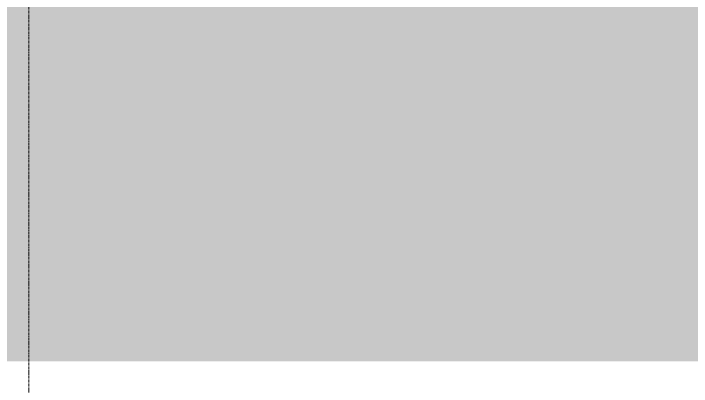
# Model space of a CAD drawing. Header units: inches. Extents: x -23445 to -32, y -314 to 853.
# Drawn here: x -16792.5 to -16652.3, y -85 to -8.1 of the extents above; entities that cross this region are included whole.
import ezdxf

# ---------------------------------------------------------------- set-up
doc = ezdxf.new("R2010")
doc.units = ezdxf.units.IN
doc.header["$MEASUREMENT"] = 0
doc.linetypes.add('Grid Line 1_2_', pattern=[0.875, 0.5, -0.125, 0.125, -0.125])
doc.layers.add('C-TOPO', color=7, linetype='Continuous', lineweight=9)
doc.layers.add('S-GRID', color=1, linetype='Continuous', lineweight=9)

msp = doc.modelspace()

# ---------------------------------------------------------------- hatches: boundary and pattern name
at = {"layer": 'C-TOPO'}
h = msp.add_hatch(dxfattribs=at)
h.set_pattern_fill('FP_12', color=256, style=0, pattern_type=2)
h.set_pattern_definition([(0, (-33544.22, 67.247), (48, 48), [48, -48]), (0, (-33544.22, 85.247), (48, 48), [48, -48]), (0, (-33544.22, 103.247), (48, 48), [48, -48]), (90, (-33538.22, 109.247), (-48, 48), [48, -48]), (90, (-33520.22, 109.247), (-48, 48), [48, -48]), (90, (-33502.22, 109.247), (-48, 48), [48, -48])])
h.paths.add_polyline_path([(-14557.86, -79.83), (-14417.49, -79.83), (-14417.49, 0), (-14601.53, 0), (-14601.53, -36), (-14598.53, -36), (-14598.53, -48), (-14616.53, -48), (-14616.53, -36), (-14611.53, -36), (-14611.53, -6), (-17719.9, -6), (-17735.76, -6.33), (-17833.05, -6.32), (-17852.53, -6), (-17852.53, -12), (-17933.65, -12), (-17933.65, -6), (-18200.9, -6), (-18200.9, -12), (-18282.65, -12), (-18282.65, -6), (-18818.28, -6), (-18818.28, -36), (-18815.28, -36), (-18815.28, -48), (-18833.28, -48), (-18833.28, -36), (-18832.28, -36), (-18832.28, 0), (-18909.36, 0), (-18909.36, -79.83), (-14598.53, -79.83)], flags=0)
h.paths.add_polyline_path([(-17786.39, -0.32), (-17735.26, -0.32), (-17719.9, 0), (-17848.4, 0), (-17833.05, -0.32)], flags=0)

# ---------------------------------------------------------------- linework, layer by layer
at = {"layer": 'S-GRID', "linetype": 'Grid Line 1_2_'}
msp.add_line((-16789.28, -273.16), (-16789.28, 671.89), dxfattribs=at)
msp.add_line((-16789.28, -273.16), (-16789.28, 671.89), dxfattribs=at)

doc.saveas('drawing.dxf')
